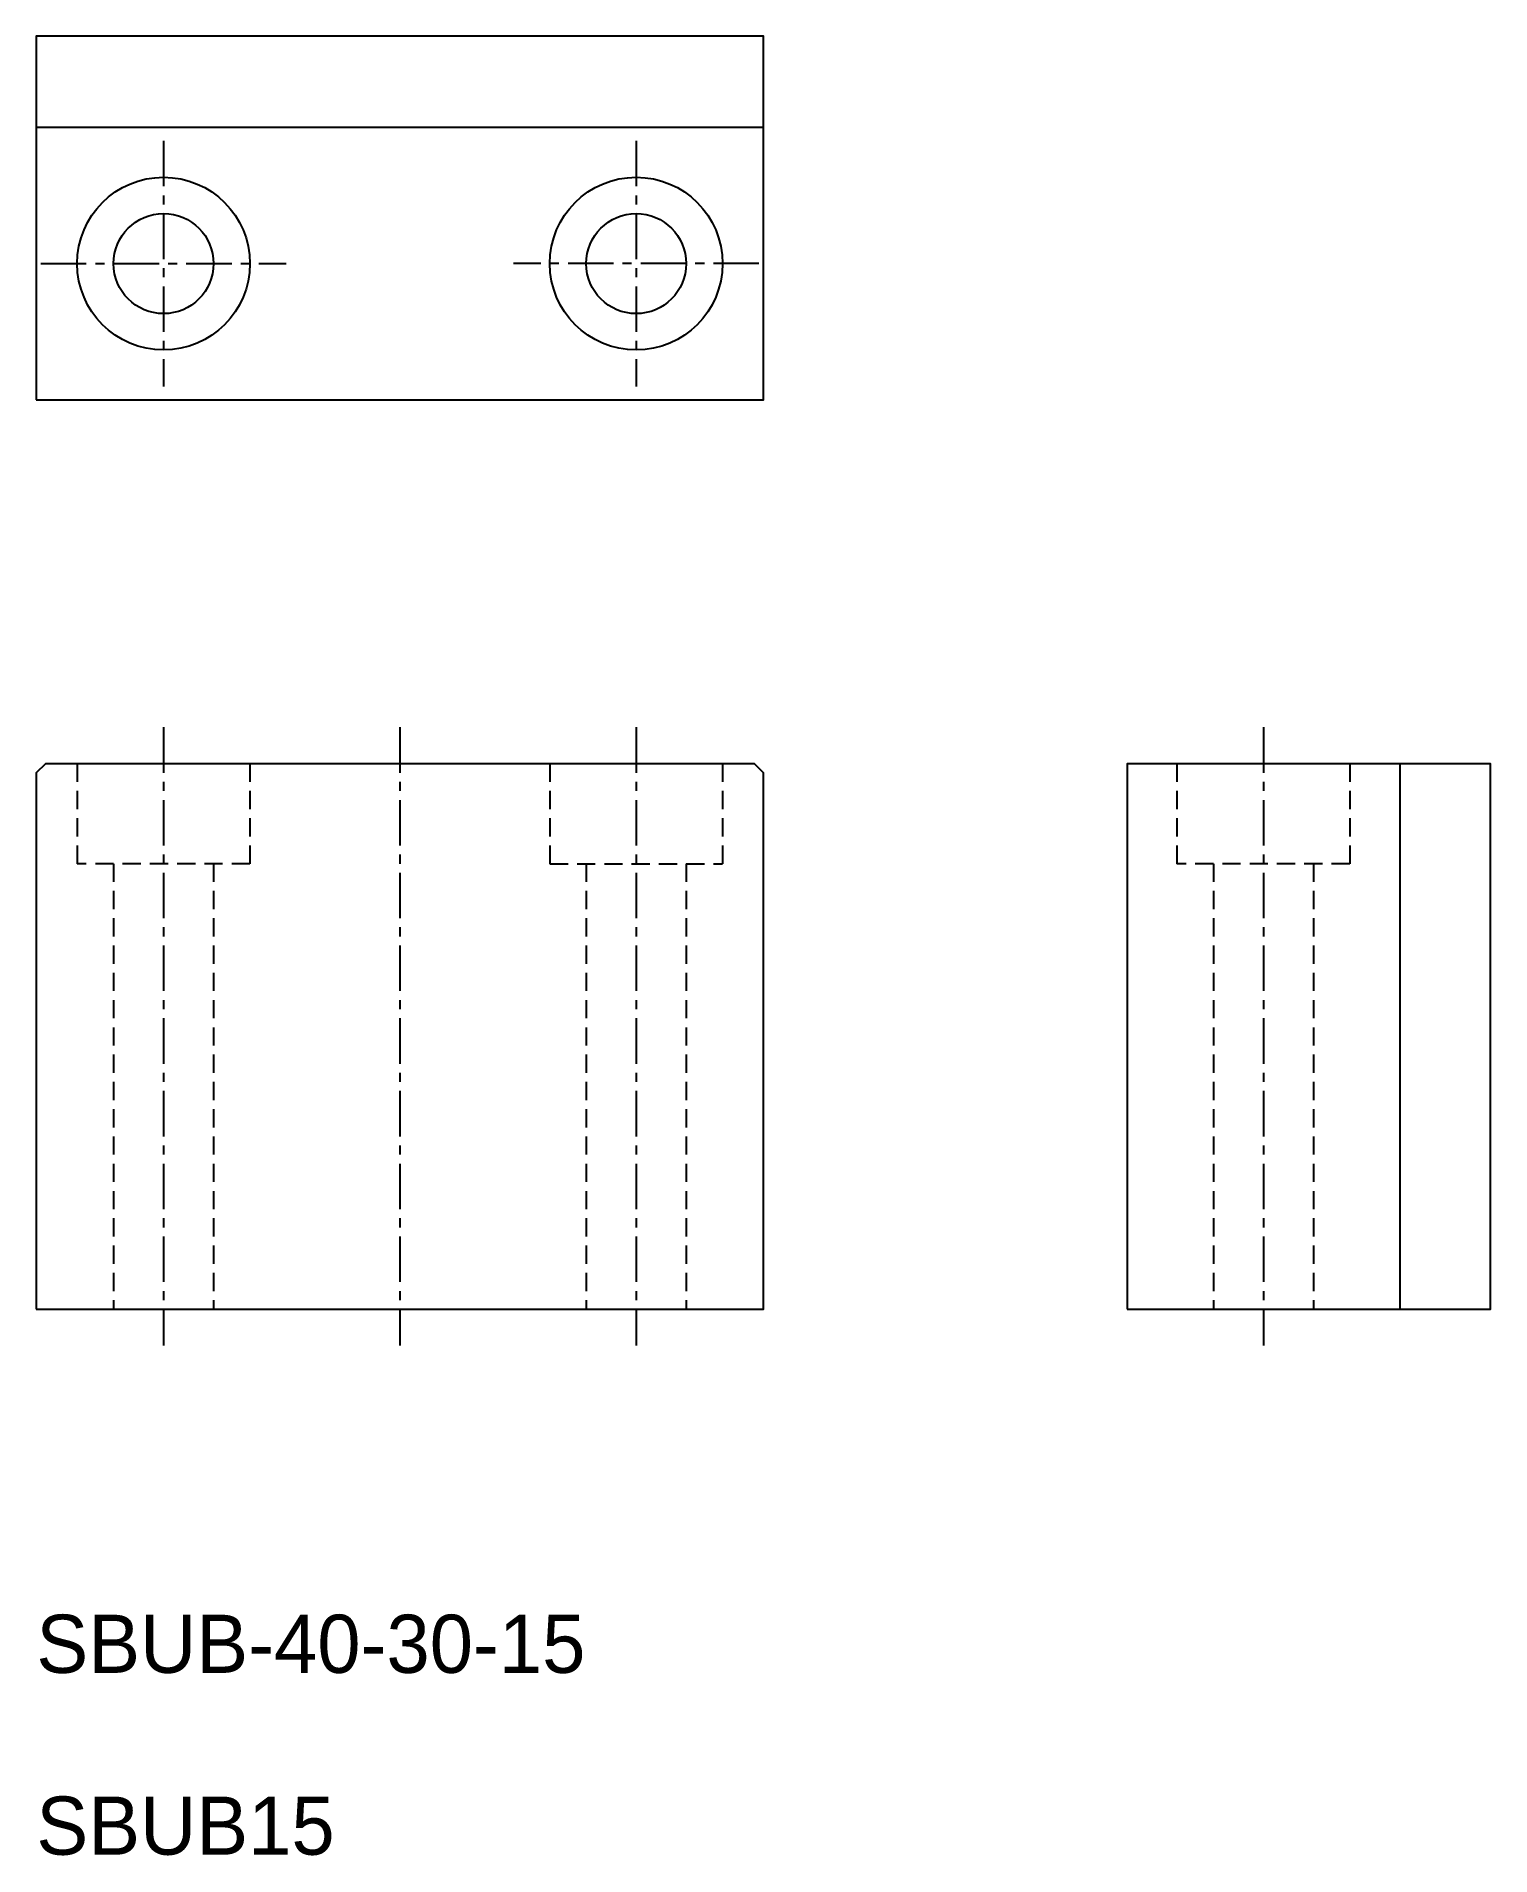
# Model space of a CAD drawing. Extents: x -2423 to -2343, y -769 to -668.
import ezdxf

# ---------------------------------------------------------------- set-up
doc = ezdxf.new("R2010")
doc.units = 0
doc.header["$LTSCALE"] = 2
doc.linetypes.add('CENTER', pattern=[2, 1.25, -0.25, 0.25, -0.25])
doc.linetypes.add('DASHED', pattern=[0.75, 0.5, -0.25])
doc.layers.get('0').update_dxf_attribs({"linetype": 'CONTINUOUS'})
doc.layers.add('CENTER', color=1, linetype='CENTER')

msp = doc.modelspace()

# ---------------------------------------------------------------- linework, layer by layer
at = {"color": 7, "linetype": 'CONTINUOUS'}
for p, q in [((-2422.92, -673.48), (-2382.92, -673.48)), ((-2347.92, -708.48), (-2347.92, -738.48))]:
    msp.add_line(p, q, dxfattribs=at)
at = {"color": 3, "linetype": 'DASHED'}
for p, q in [((-2420.67, -708.48), (-2420.67, -713.98)), ((-2411.17, -708.48), (-2411.17, -713.98)), ((-2394.67, -708.48), (-2394.67, -713.98)), ((-2385.17, -708.48), (-2385.17, -713.98)), ((-2360.17, -708.48), (-2360.17, -713.98)), ((-2350.67, -708.48), (-2350.67, -713.98)), ((-2411.17, -713.98), (-2420.67, -713.98)), ((-2418.67, -713.98), (-2418.67, -738.48)), ((-2413.17, -713.98), (-2413.17, -738.48)), ((-2394.67, -713.98), (-2385.17, -713.98)), ((-2392.67, -713.98), (-2392.67, -738.48)), ((-2387.17, -713.98), (-2387.17, -738.48)), ((-2350.67, -713.98), (-2360.17, -713.98)), ((-2358.17, -713.98), (-2358.17, -738.48)), ((-2352.67, -713.98), (-2352.67, -738.48))]:
    msp.add_line(p, q, dxfattribs=at)
at = {"color": 7, "linetype": 'CONTINUOUS'}
for points in [[(-2422.92, -688.48), (-2382.92, -688.48), (-2382.92, -668.48), (-2422.92, -668.48)], [(-2422.92, -738.48), (-2382.92, -738.48), (-2382.92, -708.98), (-2383.42, -708.48), (-2422.42, -708.48), (-2422.92, -708.98)], [(-2362.92, -738.48), (-2342.92, -738.48), (-2342.92, -708.48), (-2362.92, -708.48)]]:
    msp.add_lwpolyline(points, close=True, dxfattribs=at)
for centre, radius in [((-2415.92, -680.98), 4.75), ((-2389.92, -680.98), 4.75), ((-2415.92, -680.98), 2.75), ((-2389.92, -680.98), 2.75)]:
    msp.add_circle(centre, radius, dxfattribs=at)
at = {"layer": 'CENTER', "color": 1, "linetype": 'CENTER'}
for p, q in [((-2415.92, -674.23), (-2415.92, -687.73)), ((-2389.92, -674.23), (-2389.92, -687.73)), ((-2422.67, -680.98), (-2409.17, -680.98)), ((-2383.17, -680.98), (-2396.67, -680.98)), ((-2415.92, -706.48), (-2415.92, -740.48)), ((-2402.92, -706.48), (-2402.92, -740.48)), ((-2389.92, -706.48), (-2389.92, -740.48)), ((-2355.42, -706.48), (-2355.42, -740.48))]:
    msp.add_line(p, q, dxfattribs=at)

# ---------------------------------------------------------------- texts
at = {"color": 7, "linetype": 'CONTINUOUS'}
for s, p in [('SBUB-40-30-15', (-2422.92, -758.48)), ('SBUB15', (-2422.92, -768.48))]:
    msp.add_text(s, height=3.2, dxfattribs=at).set_placement(p)

doc.saveas('drawing.dxf')
